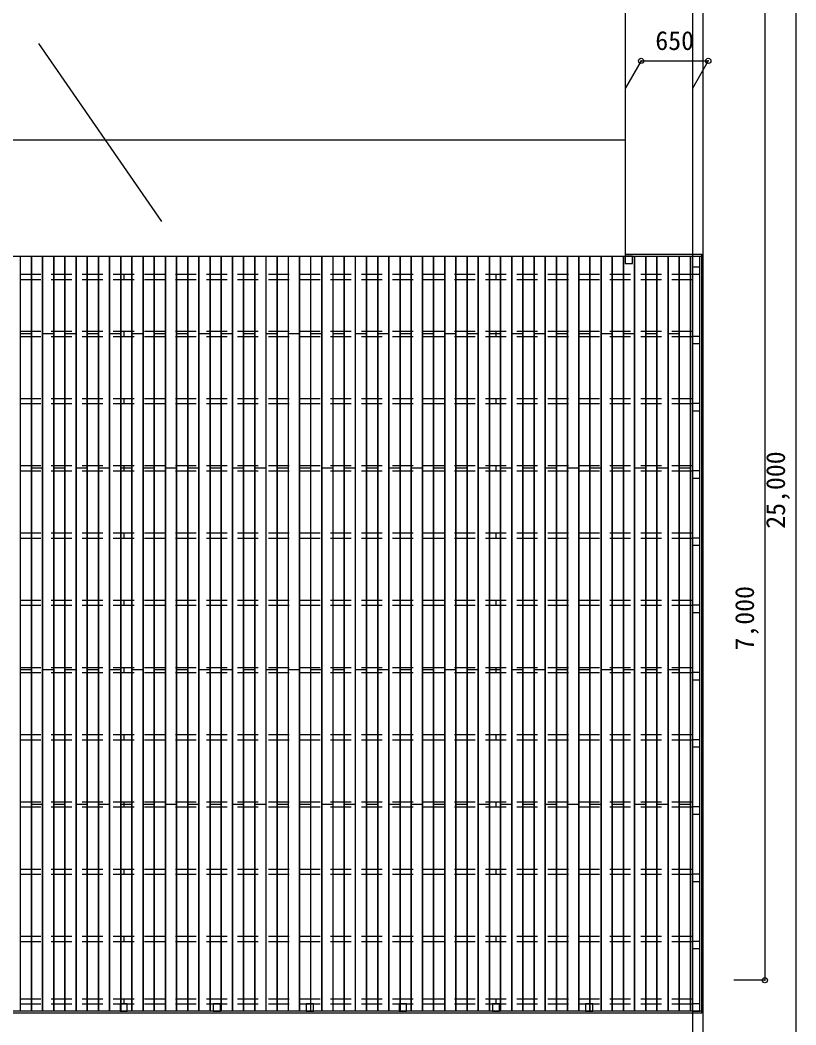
# Model space of a CAD drawing. Units: millimetres at full size. Extents: x -18776 to 18824, y -13732 to 14417.
# Drawn here: x -9988 to -2486, y -4241 to 5474 of the extents above; entities that cross this region are included whole.
import ezdxf
from ezdxf.enums import TextEntityAlignment as Align

# ---------------------------------------------------------------- set-up
doc = ezdxf.new("R2010")
doc.units = ezdxf.units.MM
doc.header["$LTSCALE"] = 100
doc.header["$PDMODE"] = 32
doc.header["$PDSIZE"] = 50
doc.linetypes.add('DASHED2', pattern=[3, 2, -1])
for name, color, linetype in [('0-2_束１', 4, 'DASHED2'), ('0-4_根太・大引き', 4, 'DASHED2'), ('0-6_床板等１', 3, 'Continuous'), ('0-9_文字（デッキ等）', 7, 'Continuous'), ('0-A_境界・築造物', 7, 'Continuous'), ('0-C_寸法（境界・築造物）', 7, 'Continuous')]:
    doc.layers.add(name, color=color, linetype=linetype)
doc.styles.add('ＭＳ ゴシック', font='')
doc.styles.get('ＭＳ ゴシック').set_extended_font_data('MS Gothic')

msp = doc.modelspace()

# ---------------------------------------------------------------- linework, layer by layer
at = {"layer": '0-2_束１'}
for points in [[(-4136.1, 3120.8), (-4066.1, 3120.8), (-4066.1, 3190.8), (-4136.1, 3190.8)], [(-3486.1, 3015.8), (-3416.1, 3015.8), (-3416.1, 3085.8), (-3486.1, 3085.8)], [(-3486.1, 2345.7), (-3416.1, 2345.7), (-3416.1, 2415.7), (-3486.1, 2415.7)], [(-3486.1, 1695.7), (-3416.1, 1695.7), (-3416.1, 1765.7), (-3486.1, 1765.7)], [(-3486.1, 1045.7), (-3416.1, 1045.7), (-3416.1, 1115.7), (-3486.1, 1115.7)], [(-3486.1, 395.7), (-3416.1, 395.7), (-3416.1, 465.7), (-3486.1, 465.7)], [(-3486.1, -254.3), (-3416.1, -254.3), (-3416.1, -184.3), (-3486.1, -184.3)], [(-3486.1, -904.3), (-3416.1, -904.3), (-3416.1, -834.3), (-3486.1, -834.3)], [(-3486.1, -1554.3), (-3416.1, -1554.3), (-3416.1, -1484.3), (-3486.1, -1484.3)], [(-3486.1, -2204.3), (-3416.1, -2204.3), (-3416.1, -2134.3), (-3486.1, -2134.3)], [(-3486.1, -2854.3), (-3416.1, -2854.3), (-3416.1, -2784.3), (-3486.1, -2784.3)], [(-3486.1, -3504.3), (-3416.1, -3504.3), (-3416.1, -3434.3), (-3486.1, -3434.3)], [(-9021.1, -4109.2), (-8951.1, -4109.2), (-8951.1, -4039.2), (-9021.1, -4039.2)], [(-8121.1, -4109.2), (-8051.1, -4109.2), (-8051.1, -4039.2), (-8121.1, -4039.2)], [(-7221.1, -4109.2), (-7151.1, -4109.2), (-7151.1, -4039.2), (-7221.1, -4039.2)], [(-6321.1, -4109.2), (-6251.1, -4109.2), (-6251.1, -4039.2), (-6321.1, -4039.2)], [(-5421.1, -4109.2), (-5351.1, -4109.2), (-5351.1, -4039.2), (-5421.1, -4039.2)], [(-4521.1, -4109.2), (-4451.1, -4109.2), (-4451.1, -4039.2), (-4521.1, -4039.2)], [(-3486.1, -4109.2), (-3416.1, -4109.2), (-3416.1, -4039.2), (-3486.1, -4039.2)]]:
    msp.add_lwpolyline(points, close=True, dxfattribs=at)
at = {"layer": '0-4_根太・大引き'}
for p, q in [((-12686.1, 3015.8), (-3486.1, 3015.8)), ((-8986.1, 3015.8), (-8986.1, 2965.8)), ((-5386.1, 3015.8), (-5386.1, 2965.8)), ((-3486.1, 3015.8), (-3486.1, 2965.8)), ((-12686.1, 2965.8), (-3486.1, 2965.8)), ((-12686.1, 2465.7), (-3486.1, 2465.7)), ((-8986.1, 2465.7), (-8986.1, 2415.7)), ((-5386.1, 2465.7), (-5386.1, 2415.7)), ((-3486.1, 2465.7), (-3486.1, 2415.7)), ((-12686.1, 2415.7), (-3486.1, 2415.7)), ((-12686.1, 1815.7), (-3486.1, 1815.7)), ((-12686.1, 1765.7), (-3486.1, 1765.7)), ((-8986.1, 1815.7), (-8986.1, 1765.7)), ((-5386.1, 1815.7), (-5386.1, 1765.7)), ((-3486.1, 1815.7), (-3486.1, 1765.7)), ((-12686.1, 1165.7), (-3486.1, 1165.7)), ((-12686.1, 1115.7), (-3486.1, 1115.7)), ((-8986.1, 1165.7), (-8986.1, 1115.7)), ((-5386.1, 1165.7), (-5386.1, 1115.7)), ((-3486.1, 1165.7), (-3486.1, 1115.7)), ((-12686.1, 515.7), (-3486.1, 515.7)), ((-8986.1, 515.7), (-8986.1, 465.7)), ((-5386.1, 515.7), (-5386.1, 465.7)), ((-3486.1, 515.7), (-3486.1, 465.7)), ((-12686.1, 465.7), (-3486.1, 465.7)), ((-12686.1, -134.3), (-3486.1, -134.3)), ((-12686.1, -184.3), (-3486.1, -184.3)), ((-8986.1, -134.3), (-8986.1, -184.3)), ((-5386.1, -134.3), (-5386.1, -184.3)), ((-3486.1, -134.3), (-3486.1, -184.3)), ((-12686.1, -784.3), (-3486.1, -784.3)), ((-12686.1, -834.3), (-3486.1, -834.3)), ((-8986.1, -784.3), (-8986.1, -834.3)), ((-5386.1, -784.3), (-5386.1, -834.3)), ((-3486.1, -784.3), (-3486.1, -834.3)), ((-12686.1, -1434.3), (-3486.1, -1434.3)), ((-8986.1, -1434.3), (-8986.1, -1484.3)), ((-5386.1, -1434.3), (-5386.1, -1484.3)), ((-3486.1, -1434.3), (-3486.1, -1484.3)), ((-12686.1, -1484.3), (-3486.1, -1484.3)), ((-12686.1, -2084.3), (-3486.1, -2084.3)), ((-12686.1, -2134.3), (-3486.1, -2134.3)), ((-8986.1, -2084.3), (-8986.1, -2134.3)), ((-5386.1, -2084.3), (-5386.1, -2134.3)), ((-3486.1, -2084.3), (-3486.1, -2134.3)), ((-12686.1, -2734.3), (-3486.1, -2734.3)), ((-12686.1, -2784.3), (-3486.1, -2784.3)), ((-8986.1, -2734.3), (-8986.1, -2784.3)), ((-5386.1, -2734.3), (-5386.1, -2784.3)), ((-3486.1, -2734.3), (-3486.1, -2784.3)), ((-12686.1, -3384.3), (-3486.1, -3384.3)), ((-8986.1, -3384.3), (-8986.1, -3434.3)), ((-5386.1, -3384.3), (-5386.1, -3434.3)), ((-3486.1, -3384.3), (-3486.1, -3434.3)), ((-12686.1, -3434.3), (-3486.1, -3434.3)), ((-12686.1, -4039.2), (-3486.1, -4039.2)), ((-8986.1, -3989.3), (-8986.1, -4039.3)), ((-5386.1, -3989.3), (-5386.1, -4039.3))]:
    msp.add_line(p, q, dxfattribs=at)
msp.add_lwpolyline([(-12686.1, -3989.3), (-3486.1, -3989.3), (-3486.1, -4039.3)], dxfattribs=at)
at = {"layer": '0-6_床板等１'}
for p, q in [((-4136.1, 3210.8), (-3396.1, 3210.8)), ((-3396.1, -4129.2), (-3396.1, 3210.8)), ((-12706.1, 3190.8), (-3396.1, 3190.8)), ((-9986.1, 3190.8), (-9986.1, -4109.2)), ((-9881.1, 3190.8), (-9881.1, -4109.2)), ((-9878.1, 3190.8), (-9878.1, -4109.2)), ((-9773.1, 3190.8), (-9773.1, -4109.2)), ((-9770.1, 3190.8), (-9770.1, -4109.2)), ((-9665.1, 3190.8), (-9665.1, -4109.2)), ((-9662.1, 3190.8), (-9662.1, -4109.2)), ((-9557.1, 3190.8), (-9557.1, -4109.2)), ((-9554.1, 3190.8), (-9554.1, -4109.2)), ((-9449.1, 3190.8), (-9449.1, -4109.2)), ((-9446.1, 3190.8), (-9446.1, -4109.2)), ((-9341.1, 3190.8), (-9341.1, -4109.2)), ((-9338.1, 3190.8), (-9338.1, -4109.2)), ((-9233.1, 3190.8), (-9233.1, -4109.2)), ((-9230.1, 3190.8), (-9230.1, -4109.2)), ((-9125.1, 3190.8), (-9125.1, -4109.2)), ((-9122.1, 3190.8), (-9122.1, -4109.2)), ((-9017.1, 3190.8), (-9017.1, -4109.2)), ((-9014.1, 3190.8), (-9014.1, -4109.2)), ((-8909.1, 3190.8), (-8909.1, -4109.2)), ((-8906.1, 3190.8), (-8906.1, -4109.2)), ((-8801.1, 3190.8), (-8801.1, -4109.2)), ((-8798.1, 3190.8), (-8798.1, -4109.2)), ((-8693.1, 3190.8), (-8693.1, -4109.2)), ((-8690.1, 3190.8), (-8690.1, -4109.2)), ((-8585.1, 3190.8), (-8585.1, -4109.2)), ((-8582.1, 3190.8), (-8582.1, -4109.2)), ((-8477.1, 3190.8), (-8477.1, -4109.2)), ((-8474.1, 3190.8), (-8474.1, -4109.2)), ((-8369.1, 3190.8), (-8369.1, -4109.2)), ((-8366.1, 3190.8), (-8366.1, -4109.2)), ((-8261.1, 3190.8), (-8261.1, -4109.2)), ((-8258.1, 3190.8), (-8258.1, -4109.2)), ((-8153.1, 3190.8), (-8153.1, -4109.2)), ((-8150.1, 3190.8), (-8150.1, -4109.2)), ((-8045.1, 3190.8), (-8045.1, -4109.2)), ((-8042.1, 3190.8), (-8042.1, -4109.2)), ((-7937.1, 3190.8), (-7937.1, -4109.2)), ((-7934.1, 3190.8), (-7934.1, -4109.2)), ((-7829.1, 3190.8), (-7829.1, -4109.2)), ((-7826.1, 3190.8), (-7826.1, -4109.2)), ((-7721.1, 3190.8), (-7721.1, -4109.2)), ((-7718.1, 3190.8), (-7718.1, -4109.2)), ((-7613.1, 3190.8), (-7613.1, -4109.2)), ((-7610.1, 3190.8), (-7610.1, -4109.2)), ((-7505.1, 3190.8), (-7505.1, -4109.2)), ((-7502.1, 3190.8), (-7502.1, -4109.2)), ((-7397.1, 3190.8), (-7397.1, -4109.2)), ((-7394.1, 3190.8), (-7394.1, -4109.2)), ((-7289.1, 3190.8), (-7289.1, -4109.2)), ((-7286.1, 3190.8), (-7286.1, -4109.2)), ((-7181.1, 3190.8), (-7181.1, -4109.2)), ((-7178.1, 3190.8), (-7178.1, -4109.2)), ((-7073.1, 3190.8), (-7073.1, -4109.2)), ((-7070.1, 3190.8), (-7070.1, -4109.2)), ((-6965.1, 3190.8), (-6965.1, -4109.2)), ((-6962.1, 3190.8), (-6962.1, -4109.2)), ((-6857.1, 3190.8), (-6857.1, -4109.2)), ((-6854.1, 3190.8), (-6854.1, -4109.2)), ((-6749.1, 3190.8), (-6749.1, -4109.2)), ((-6746.1, 3190.8), (-6746.1, -4109.2)), ((-6641.1, 3190.8), (-6641.1, -4109.2)), ((-6638.1, 3190.8), (-6638.1, -4109.2)), ((-6533.1, 3190.8), (-6533.1, -4109.2)), ((-6530.1, 3190.8), (-6530.1, -4109.2)), ((-6425.1, 3190.8), (-6425.1, -4109.2)), ((-6422.1, 3190.8), (-6422.1, -4109.2)), ((-6317.1, 3190.8), (-6317.1, -4109.2)), ((-6314.1, 3190.8), (-6314.1, -4109.2)), ((-6209.1, 3190.8), (-6209.1, -4109.2)), ((-6206.1, 3190.8), (-6206.1, -4109.2)), ((-6101.1, 3190.8), (-6101.1, -4109.2)), ((-6098.1, 3190.8), (-6098.1, -4109.2)), ((-5993.1, 3190.8), (-5993.1, -4109.2)), ((-5990.1, 3190.8), (-5990.1, -4109.2)), ((-5885.1, 3190.8), (-5885.1, -4109.2)), ((-5882.1, 3190.8), (-5882.1, -4109.2)), ((-5777.1, 3190.8), (-5777.1, -4109.2)), ((-5774.1, 3190.8), (-5774.1, -4109.2)), ((-5669.1, 3190.8), (-5669.1, -4109.2)), ((-5666.1, 3190.8), (-5666.1, -4109.2)), ((-5561.1, 3190.8), (-5561.1, -4109.2)), ((-5558.1, 3190.8), (-5558.1, -4109.2)), ((-5453.1, 3190.8), (-5453.1, -4109.2)), ((-5450.1, 3190.8), (-5450.1, -4109.2)), ((-5345.1, 3190.8), (-5345.1, -4109.2)), ((-5342.1, 3190.8), (-5342.1, -4109.2)), ((-5237.1, 3190.8), (-5237.1, -4109.2)), ((-5234.1, 3190.8), (-5234.1, -4109.2)), ((-5129.1, 3190.8), (-5129.1, -4109.2)), ((-5126.1, 3190.8), (-5126.1, -4109.2)), ((-5021.1, 3190.8), (-5021.1, -4109.2)), ((-5018.1, 3190.8), (-5018.1, -4109.2)), ((-4913.1, 3190.8), (-4913.1, -4109.2)), ((-4910.1, 3190.8), (-4910.1, -4109.2)), ((-4805.1, 3190.8), (-4805.1, -4109.2)), ((-4802.1, 3190.8), (-4802.1, -4109.2)), ((-4697.1, 3190.8), (-4697.1, -4109.2)), ((-4694.1, 3190.8), (-4694.1, -4109.2)), ((-4589.1, 3190.8), (-4589.1, -4109.2)), ((-4586.1, 3190.8), (-4586.1, -4109.2)), ((-4481.1, 3190.8), (-4481.1, -4109.2)), ((-4478.1, 3190.8), (-4478.1, -4109.2)), ((-4373.1, 3190.8), (-4373.1, -4109.2)), ((-4370.1, 3190.8), (-4370.1, -4109.2)), ((-4265.1, 3190.8), (-4265.1, -4109.2)), ((-4262.1, 3190.8), (-4262.1, -4109.2)), ((-4157.1, 3190.8), (-4157.1, -4109.2)), ((-4154.1, 3190.8), (-4154.1, -4109.2)), ((-4049.1, 3190.8), (-4049.1, -4109.2)), ((-4046.1, 3190.8), (-4046.1, -4109.2)), ((-3941.1, 3190.8), (-3941.1, -4109.2)), ((-3938.1, 3190.8), (-3938.1, -4109.2)), ((-3833.1, 3190.8), (-3833.1, -4109.2)), ((-3830.1, 3190.8), (-3830.1, -4109.2)), ((-3725.1, 3190.8), (-3725.1, -4109.2)), ((-3722.1, 3190.8), (-3722.1, -4109.2)), ((-3617.1, 3190.8), (-3617.1, -4109.2)), ((-3614.1, 3190.8), (-3614.1, -4109.2)), ((-3509.1, 3190.8), (-3509.1, -4109.2)), ((-3506.1, 3190.8), (-3506.1, -4109.2)), ((-3416.1, -4109.2), (-3416.1, 3190.8)), ((-9878.1, 2440.8), (-9983.1, 2440.8)), ((-9662.1, 2440.8), (-9767.1, 2440.8)), ((-9446.1, 2440.8), (-9551.1, 2440.8)), ((-9230.1, 2440.8), (-9335.1, 2440.8)), ((-9014.1, 2440.8), (-9119.1, 2440.8)), ((-8798.1, 2440.8), (-8903.1, 2440.8)), ((-8582.1, 2440.8), (-8687.1, 2440.8)), ((-8366.1, 2440.8), (-8471.1, 2440.8)), ((-8150.1, 2440.8), (-8255.1, 2440.8)), ((-7934.1, 2440.8), (-8039.1, 2440.8)), ((-7718.1, 2440.8), (-7823.1, 2440.8)), ((-7502.1, 2440.8), (-7607.1, 2440.8)), ((-7286.1, 2440.8), (-7391.1, 2440.8)), ((-7070.1, 2440.8), (-7175.1, 2440.8)), ((-6854.1, 2440.8), (-6959.1, 2440.8)), ((-6638.1, 2440.8), (-6743.1, 2440.8)), ((-6422.1, 2440.8), (-6527.1, 2440.8)), ((-6206.1, 2440.8), (-6311.1, 2440.8)), ((-5990.1, 2440.8), (-6095.1, 2440.8)), ((-5774.1, 2440.8), (-5879.1, 2440.8)), ((-5558.1, 2440.8), (-5663.1, 2440.8)), ((-5342.1, 2440.8), (-5447.1, 2440.8)), ((-5126.1, 2440.8), (-5231.1, 2440.8)), ((-4910.1, 2440.8), (-5015.1, 2440.8)), ((-4694.1, 2440.8), (-4799.1, 2440.8)), ((-4478.1, 2440.8), (-4583.1, 2440.8)), ((-4262.1, 2440.8), (-4367.1, 2440.8)), ((-4046.1, 2440.8), (-4151.1, 2440.8)), ((-3830.1, 2440.8), (-3935.1, 2440.8)), ((-3614.1, 2440.8), (-3719.1, 2440.8)), ((-9773.1, 1140.8), (-9878.1, 1140.8)), ((-9557.1, 1140.8), (-9662.1, 1140.8)), ((-9341.1, 1140.8), (-9446.1, 1140.8)), ((-9125.1, 1140.8), (-9230.1, 1140.8)), ((-8909.1, 1140.8), (-9014.1, 1140.8)), ((-8693.1, 1140.8), (-8798.1, 1140.8)), ((-8477.1, 1140.8), (-8582.1, 1140.8)), ((-8261.1, 1140.8), (-8366.1, 1140.8)), ((-8045.1, 1140.8), (-8150.1, 1140.8)), ((-7829.1, 1140.8), (-7934.1, 1140.8)), ((-7613.1, 1140.8), (-7718.1, 1140.8)), ((-7397.1, 1140.8), (-7502.1, 1140.8)), ((-7181.1, 1140.8), (-7286.1, 1140.8)), ((-6965.1, 1140.8), (-7070.1, 1140.8)), ((-6749.1, 1140.8), (-6854.1, 1140.8)), ((-6533.1, 1140.8), (-6638.1, 1140.8)), ((-6317.1, 1140.8), (-6422.1, 1140.8)), ((-6101.1, 1140.8), (-6206.1, 1140.8)), ((-5885.1, 1140.8), (-5990.1, 1140.8)), ((-5669.1, 1140.8), (-5774.1, 1140.8)), ((-5453.1, 1140.8), (-5558.1, 1140.8)), ((-5237.1, 1140.8), (-5342.1, 1140.8)), ((-5021.1, 1140.8), (-5126.1, 1140.8)), ((-4805.1, 1140.8), (-4910.1, 1140.8)), ((-4589.1, 1140.8), (-4694.1, 1140.8)), ((-4373.1, 1140.8), (-4478.1, 1140.8)), ((-4157.1, 1140.8), (-4262.1, 1140.8)), ((-3941.1, 1140.8), (-4046.1, 1140.8)), ((-3725.1, 1140.8), (-3830.1, 1140.8)), ((-3509.1, 1140.8), (-3614.1, 1140.8)), ((-9881.1, -809.2), (-9986.1, -809.2)), ((-9665.1, -809.2), (-9770.1, -809.2)), ((-9449.1, -809.2), (-9554.1, -809.2)), ((-9233.1, -809.2), (-9338.1, -809.2)), ((-9017.1, -809.2), (-9122.1, -809.2)), ((-8801.1, -809.2), (-8906.1, -809.2)), ((-8585.1, -809.2), (-8690.1, -809.2)), ((-8369.1, -809.2), (-8474.1, -809.2)), ((-8153.1, -809.2), (-8258.1, -809.2)), ((-7937.1, -809.2), (-8042.1, -809.2)), ((-7721.1, -809.2), (-7826.1, -809.2)), ((-7505.1, -809.2), (-7610.1, -809.2)), ((-7289.1, -809.2), (-7394.1, -809.2)), ((-7073.1, -809.2), (-7178.1, -809.2)), ((-6857.1, -809.2), (-6962.1, -809.2)), ((-6641.1, -809.2), (-6746.1, -809.2)), ((-6425.1, -809.2), (-6530.1, -809.2)), ((-6209.1, -809.2), (-6314.1, -809.2)), ((-5993.1, -809.2), (-6098.1, -809.2)), ((-5777.1, -809.2), (-5882.1, -809.2)), ((-5561.1, -809.2), (-5666.1, -809.2)), ((-5345.1, -809.2), (-5450.1, -809.2)), ((-5129.1, -809.2), (-5234.1, -809.2)), ((-4913.1, -809.2), (-5018.1, -809.2)), ((-4697.1, -809.2), (-4802.1, -809.2)), ((-4481.1, -809.2), (-4586.1, -809.2)), ((-4265.1, -809.2), (-4370.1, -809.2)), ((-4049.1, -809.2), (-4154.1, -809.2)), ((-3833.1, -809.2), (-3938.1, -809.2)), ((-3617.1, -809.2), (-3722.1, -809.2)), ((-9773.1, -2109.2), (-9878.1, -2109.2)), ((-9557.1, -2109.2), (-9662.1, -2109.2)), ((-9341.1, -2109.2), (-9446.1, -2109.2)), ((-9125.1, -2109.2), (-9230.1, -2109.2)), ((-8909.1, -2109.2), (-9014.1, -2109.2)), ((-8693.1, -2109.2), (-8798.1, -2109.2)), ((-8477.1, -2109.2), (-8582.1, -2109.2)), ((-8261.1, -2109.2), (-8366.1, -2109.2)), ((-8045.1, -2109.2), (-8150.1, -2109.2)), ((-7829.1, -2109.2), (-7934.1, -2109.2)), ((-7613.1, -2109.2), (-7718.1, -2109.2)), ((-7397.1, -2109.2), (-7502.1, -2109.2)), ((-7181.1, -2109.2), (-7286.1, -2109.2)), ((-6965.1, -2109.2), (-7070.1, -2109.2)), ((-6749.1, -2109.2), (-6854.1, -2109.2)), ((-6533.1, -2109.2), (-6638.1, -2109.2)), ((-6317.1, -2109.2), (-6422.1, -2109.2)), ((-6101.1, -2109.2), (-6206.1, -2109.2)), ((-5885.1, -2109.2), (-5990.1, -2109.2)), ((-5669.1, -2109.2), (-5774.1, -2109.2)), ((-5453.1, -2109.2), (-5558.1, -2109.2)), ((-5237.1, -2109.2), (-5342.1, -2109.2)), ((-5021.1, -2109.2), (-5126.1, -2109.2)), ((-4805.1, -2109.2), (-4910.1, -2109.2)), ((-4589.1, -2109.2), (-4694.1, -2109.2)), ((-4373.1, -2109.2), (-4478.1, -2109.2)), ((-4157.1, -2109.2), (-4262.1, -2109.2)), ((-3941.1, -2109.2), (-4046.1, -2109.2)), ((-3725.1, -2109.2), (-3830.1, -2109.2)), ((-3509.1, -2109.2), (-3614.1, -2109.2)), ((-3396.1, -4109.2), (-12706.1, -4109.2)), ((-3396.1, -4129.2), (-12706.1, -4129.2))]:
    msp.add_line(p, q, dxfattribs=at)
at = {"layer": '0-9_文字（デッキ等）'}
msp.add_line((-9808.7, 5246.2), (-8619, 3527.7), dxfattribs=at)
at = {"layer": '0-A_境界・築造物'}
msp.add_line((-12686.1, 4315.8), (-4136.1, 4315.8), dxfattribs=at)
for points in [[(-15586.1, 13530.8), (-3386.1, 13530.8), (-3386.1, -11569.2)], [(-15486.1, 13430.8), (-3486.1, 13430.8), (-3486.1, -11569.2)], [(-12686.1, 10930.8), (-4136.1, 10930.8), (-4136.1, 3190.8)]]:
    msp.add_lwpolyline(points, dxfattribs=at)
at = {"layer": '0-C_寸法（境界・築造物）', "color": 4}
for p, q in [((-2786.1, 13430.8), (-2786.1, 3190.8)), ((-2486.1, 13430.8), (-2486.1, -11569.2)), ((-3982.9, 5079.3), (-4136.1, 4813.9)), ((-3982.9, 5079.3), (-3332.9, 5079.3)), ((-3332.9, 5079.3), (-3486.1, 4813.9)), ((-2786.1, 3190.8), (-2786.1, -3809.2)), ((-2786.1, -3809.2), (-3086.1, -3809.2))]:
    msp.add_line(p, q, dxfattribs=at)
at = {"layer": '0-C_寸法（境界・築造物）'}
for p in [(-3982.9, 5079.3), (-3332.9, 5079.3), (-2786.1, -3809.2)]:
    msp.add_point(p, dxfattribs=at)

# ---------------------------------------------------------------- texts
at = {"layer": '0-C_寸法（境界・築造物）', "style": 'ＭＳ ゴシック'}
msp.add_text('650', height=183.3, dxfattribs=at).set_placement((-3845.4, 5129.3), align=Align.BOTTOM_LEFT)
for s, p in [('25,000', (-2536.1, 555.8)), ('7,000', (-2836.1, -621.7))]:
    msp.add_text(s, height=183.3, rotation=90, dxfattribs=at).set_placement(p, align=Align.BOTTOM_LEFT)

doc.saveas('drawing.dxf')
